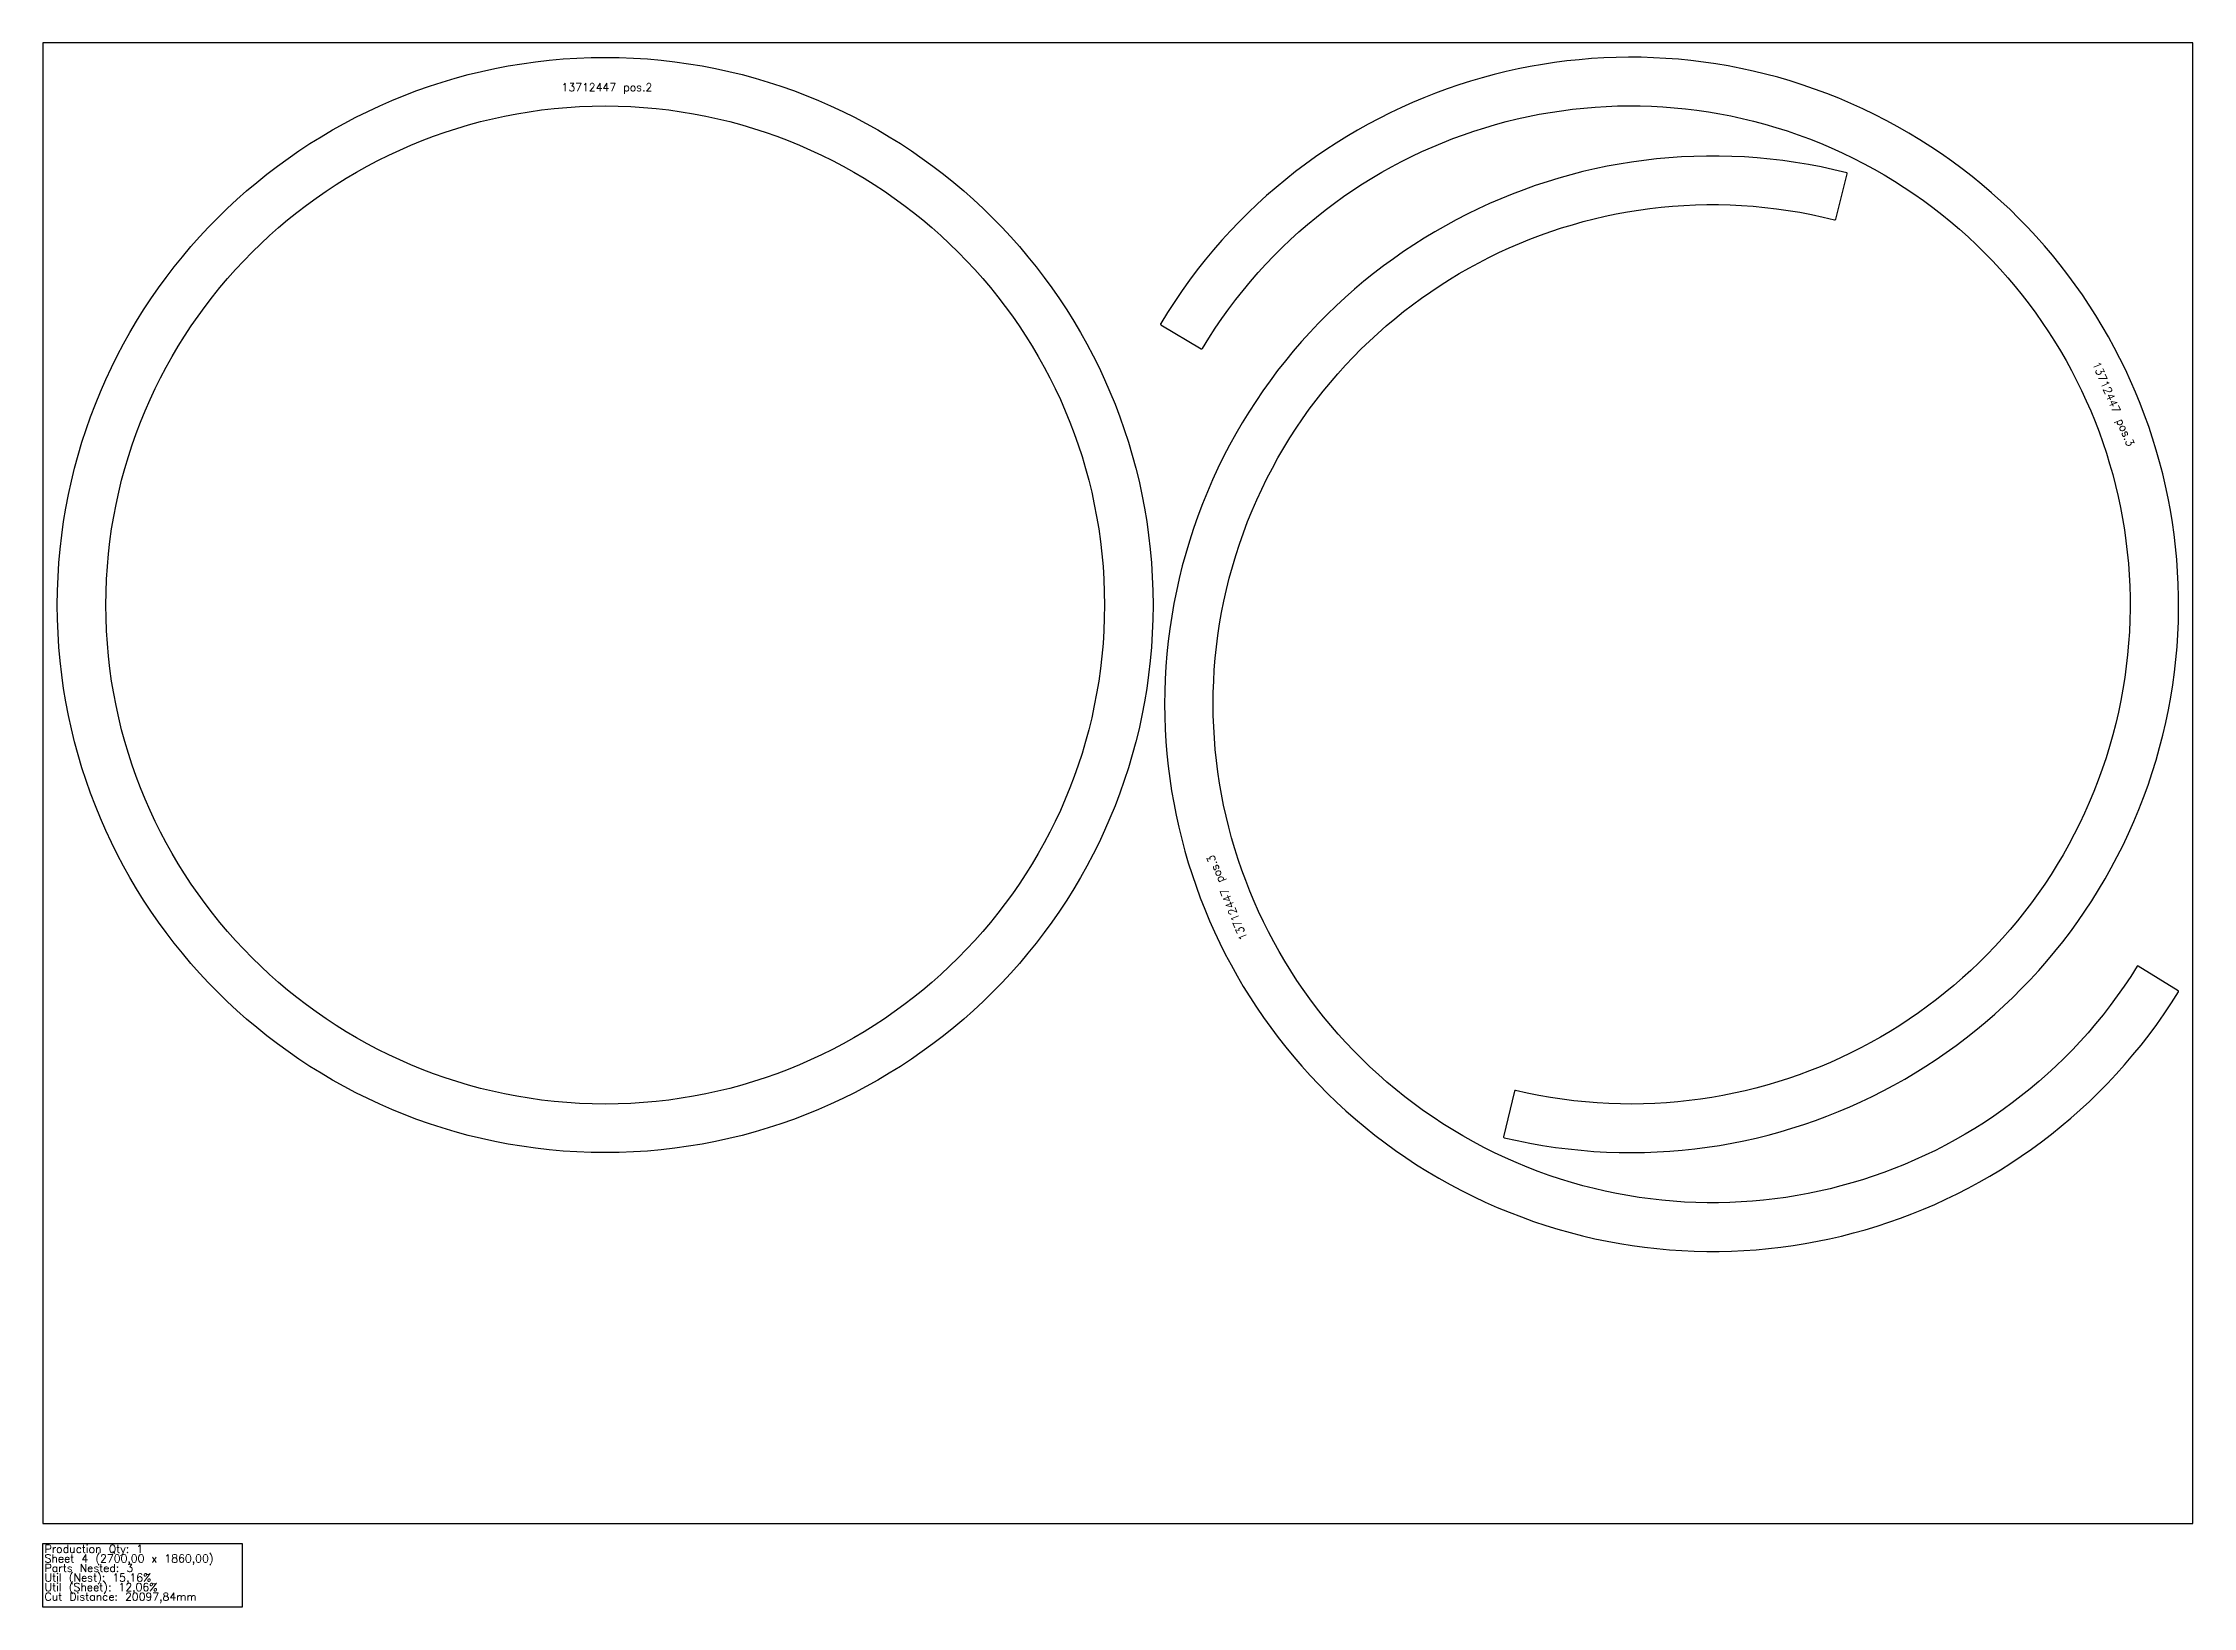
# Model space of a CAD drawing. Header units: millimetres. Extents: x 8505 to 11205, y -105 to 1860.
import ezdxf

# ---------------------------------------------------------------- set-up
doc = ezdxf.new("R2010")
doc.units = ezdxf.units.MM
for name, color, linetype in [('13712447', 7, 'Continuous'), ('sheet', 24, 'Continuous'), ('Stats', 7, 'Continuous'), ('Texto', 7, 'Continuous')]:
    doc.layers.add(name, color=color, linetype=linetype)
doc.styles.get("Standard").update_dxf_attribs({"font": 'txt.shx'})

msp = doc.modelspace()

# ---------------------------------------------------------------- linework, layer by layer
at = {"layer": '13712447', "color": 6}
for points in [[(10352.9, 543.2), (10339.2, 485.8, 0.414641), (10340, 484.6, 1.971816), (9908.6, 1507.5, 0.414639), (9909, 1506.1), (9959.6, 1475.9, 0.413748), (9961, 1476.2, -1.971481), (10354.2, 543.9, 0.413749)], [(10756.3, 1638.5), (10770.8, 1695.7, 0.41464), (10770.1, 1696.9, 1.971816), (11186.8, 667.9, 0.414641), (11186.4, 669.3), (11136.2, 700.3, 0.413746), (11134.8, 700, -1.971481), (10755, 1637.8, 0.413745)]]:
    msp.add_lwpolyline(points, format="xyb", close=True, dxfattribs=at)
for radius in [688, 627]:
    msp.add_circle((9211, 1153.9), radius, dxfattribs=at)
at = {"layer": 'sheet', "color": 7}
msp.add_lwpolyline([(8505, 0), (11205, 0), (11205, 1860), (8505, 1860)], close=True, dxfattribs=at)
at = {"layer": 'Stats', "color": 151}
msp.add_lwpolyline([(8505, -25), (8755, -25), (8755, -105), (8505, -105), (8505, -25)], close=True, dxfattribs=at)

# ---------------------------------------------------------------- texts
at = {"layer": 'Stats', "color": 60}
for s, p in [('Production Qty: 1', (8507, -37)), ('Sheet 4 (2700,00 x 1860,00)', (8507, -49)), ('Parts Nested: 3', (8507, -61)), ('Util (Nest): 15,16%', (8507, -73)), ('Util (Sheet): 12,06%', (8507, -85)), ('Cut Distance: 20097,84mm', (8507, -97))]:
    msp.add_text(s, height=10, dxfattribs=at).set_placement(p)
at = {"layer": 'Texto', "color": 6, "insert": (9156.2, 1809.4), "char_height": 10, "width": 397.047, "attachment_point": 1}
msp.add_mtext('13712447 pos.2', dxfattribs=at)
at = {"layer": 'Texto', "color": 6, "char_height": 10, "width": 397.047, "attachment_point": 1}
for insert, rotation in [((11087.7, 1460.9), 292.8645), ((10008.5, 731.4), 112.0461)]:
    msp.add_mtext('13712447 pos.3', dxfattribs=dict(at, insert=insert, rotation=rotation))

doc.saveas('drawing.dxf')
